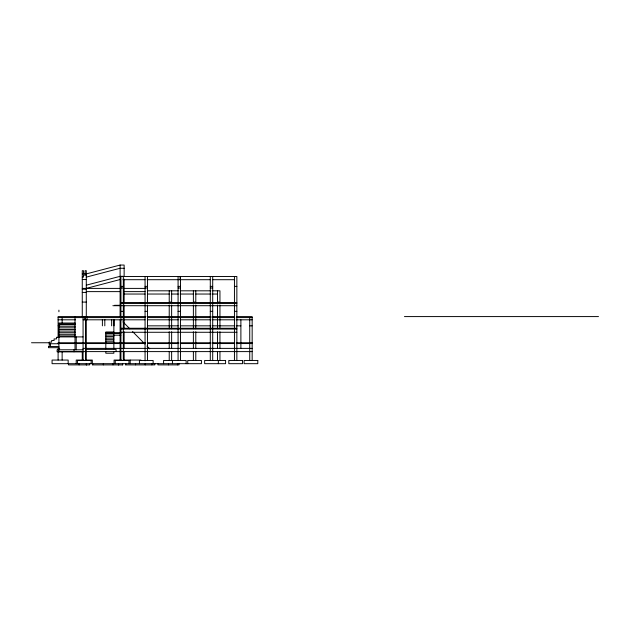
<?xml version="1.0" encoding="UTF-8"?>
<svg xmlns="http://www.w3.org/2000/svg" width="630" height="630" viewBox="0 0 630 630"><rect width="100%" height="100%" fill="white"/><g stroke="black" fill="none" stroke-linecap="round" stroke-linejoin="round"><path stroke-width="0.94" d="M86.286 285.177L120.102 276.318L124.134 276.318L124.134 265.049L120.102 265.049L86.286 273.908L82.262 273.908M86.286 277.129L120.102 268.27L124.134 268.27M86.286 288.398L120.102 279.539M140.34 302.707L145.065 302.487M86.286 275.113L83.467 275.113L83.467 277.129L82.262 277.129M82.262 279.539L86.286 279.539M122.921 279.704L145.065 279.704M147.081 279.704L210.286 279.704M212.704 279.704L234.447 279.704M120.913 286.382L123.322 286.382M145.065 286.382L147.483 286.382M178.077 286.382L180.495 286.382M210.286 286.382L212.704 286.382M234.447 286.382L236.856 286.382M120.913 287.997L123.322 287.997M145.065 287.997L147.483 287.997M178.077 287.997L180.495 287.997M210.286 287.997L212.704 287.997M82.262 288.398L120.102 288.398M124.134 288.398L145.065 288.398M82.262 289.202L86.286 289.202M147.483 290.816L178.251 290.816M180.148 290.816L210.916 290.816M212.806 290.816L219.949 290.816L219.949 302.085L217.531 302.085L217.531 290.816M86.286 291.619L120.102 291.619M124.134 291.619L145.065 291.619M82.262 292.422L86.286 292.422M124.134 294.037L145.065 294.037M147.483 294.037L169.226 294.037M171.636 294.037L178.251 294.037M180.148 294.037L193.379 294.037M195.796 294.037L210.916 294.037M212.806 294.037L217.531 294.037M82.262 302.085L86.286 302.085M120.913 302.487L236.856 302.487M120.913 303.495L236.856 303.495M114.518 305.306L120.913 305.306M112.857 305.707L236.856 305.707M120.913 311.346L123.322 311.346M145.065 311.346L147.483 311.346M178.077 311.346L180.495 311.346M210.286 311.346L212.704 311.346M234.447 311.346L236.856 311.346M145.561 316.583L58.102 316.583L58.102 337.601M147.05 316.583L211.066 316.583M212.861 316.583L234.549 316.583M236.439 316.583L252.157 316.583L252.157 360.462M404.444 316.583L598.5 316.583M58.102 317.583L145.561 317.583M147.483 317.583L211.066 317.583M212.806 317.583L234.549 317.583M236.289 317.583L252.157 317.583M58.102 319.804L75.553 319.804M83.066 319.804L145.065 319.804M147.483 319.804L178.251 319.804M180.148 319.804L210.916 319.804M212.806 319.804L234.368 319.804M236.124 319.804L252.157 319.804M75.261 323.025L58.913 323.025L58.913 351.808M58.913 324.025L75.167 324.025M58.913 324.631L75.261 324.631M58.102 325.844L59.716 325.844M147.483 325.844L178.251 325.844M180.148 325.844L210.916 325.844M212.806 325.844L234.226 325.844M236.124 325.844L240.888 325.844M249.74 325.844L252.157 325.844M58.913 326.245L75.261 326.245M58.913 327.852L75.261 327.852M120.913 328.254L236.856 328.254M120.913 329.057L236.856 329.057M58.913 329.466L75.261 329.466M58.913 331.073L75.261 331.073M113.865 331.963L105.816 331.963L105.816 348.792M120.913 332.278L236.856 332.278M58.913 332.687L75.261 332.687M105.816 332.963L120.913 332.963M105.816 333.152L120.913 333.152M105.816 333.498L113.865 333.498M58.913 334.294L75.261 334.294M105.816 335.034L113.865 335.034M113.865 335.184L120.913 335.184M58.913 335.908L75.261 335.908M105.816 336.57L113.865 336.57M83.066 336.908L58.913 336.908L59.299 337.152M58.913 337.302L56.495 337.302L56.495 338.916L54.078 338.916L54.078 340.523L51.66 340.523L51.66 342.137L49.25 342.137L49.25 346.484M105.816 338.113L113.865 338.113M105.816 339.649L113.865 339.649M105.816 341.184L113.865 341.184M31.5 342.752L49.55 342.752M145.294 342.752L58.102 342.752L58.102 343.555L145.333 343.555M147.483 342.752L178.251 342.752M180.148 342.752L210.916 342.752M212.806 342.752L234.368 342.752M236.289 342.752L252.157 342.752M147.483 343.555L178.251 343.555M180.148 343.555L210.916 343.555M212.806 343.555L234.368 343.555M236.289 343.555L252.157 343.555M49.25 343.744L58.913 343.744M58.913 346.484L48.486 346.484L48.486 347.689L58.913 347.689M59.716 348.382L58.102 348.382L58.102 349.996M83.066 348.382L85.483 348.382M86.286 348.382L120.251 348.382M120.913 348.382L252.157 348.382M86.129 349.39L116.078 349.39L116.078 351.603M83.066 349.792L57.102 349.792L57.102 351.808L83.066 351.808M85.483 351.603L58.102 351.603L58.102 360.061M86.129 351.603L120.251 351.603M120.913 351.603L252.157 351.603M83.869 360.061L76.222 360.061L76.222 363.683M85.696 360.061L92.326 360.061L92.326 363.683M121.645 360.061L114.069 360.061L114.069 363.683M123.535 360.061L140.931 360.061M92.657 364.888L122.732 364.888M125.787 364.888L154.83 364.888L154.886 363.683M122.968 321.875L129.819 328.789M132.56 331.553L144.9 344.004M146.955 346.075L149.696 348.839M249.74 317.583L249.74 360.462M240.888 319.804L240.888 348.382M236.856 360.462L236.856 276.483L120.913 276.483L120.913 360.462M234.447 276.483L234.447 302.487M234.447 303.495L234.447 360.462M219.949 304.983L219.949 316.583M219.949 317.583L219.949 328.781M219.949 331.719L219.949 348.382M219.949 351.603L219.949 360.462M218.342 360.462L218.342 363.683M217.531 304.983L217.531 316.583M217.531 317.583L217.531 328.781M217.531 331.719L217.531 348.382M217.531 351.603L217.531 360.462M212.704 276.483L212.704 360.462M210.286 276.483L210.286 360.462M195.796 290.816L195.796 302.085L193.379 302.085L193.379 290.816M195.796 304.983L195.796 316.583M195.796 317.583L195.796 328.781M195.796 331.719L195.796 348.382M195.796 351.603L195.796 360.462M193.379 304.983L193.379 316.583M193.379 317.583L193.379 328.781M193.379 331.719L193.379 348.382M193.379 351.603L193.379 360.462M187.74 363.683L187.74 360.462L201.427 360.462L201.427 363.683L52.07 363.683L52.07 360.061L68.166 360.061L68.166 363.683M186.133 363.683L186.133 360.462L163.587 360.462L163.587 363.683M180.495 276.483L180.495 360.462M180.093 276.483L180.093 279.704M179.03 363.683L179.03 364.888L157.933 364.888L157.933 363.683M178.077 276.483L178.077 302.487M178.077 303.495L178.077 360.462M177.424 363.683L177.424 364.888M172.439 360.462L172.439 363.683M171.636 290.816L171.636 302.085L169.226 302.085L169.226 290.816M171.636 304.983L171.636 316.583M171.636 317.583L171.636 328.781M171.636 331.719L171.636 348.382M171.636 351.603L171.636 360.462M169.226 304.983L169.226 316.583M169.226 317.583L169.226 328.781M169.226 331.719L169.226 348.382M169.226 351.603L169.226 360.462M168.486 363.683L168.486 364.888M153.121 363.683L153.121 360.462L139.427 360.462L139.427 363.683M151.885 363.683L151.885 364.888M147.483 276.483L147.483 302.487M147.483 304.983L147.483 360.462M145.223 363.683L145.223 364.888M145.065 276.483L145.065 360.864M135.56 363.683L135.56 364.888M130.174 360.061L130.174 363.683M128.961 363.683L128.961 360.462L115.274 360.462L115.274 363.683M125.724 363.683L125.724 364.888M124.134 279.106L124.134 302.085M124.134 304.983L124.134 316.583M124.134 317.583L124.134 328.781M124.134 331.719L124.134 348.382M124.134 351.603L124.134 360.061M123.464 316.583L123.464 317.583M123.322 276.483L123.322 302.487M123.322 303.495L123.322 360.462M122.669 363.683L122.669 364.888M120.574 279.712L120.574 288.469M120.574 291.383L120.574 302.085M120.102 265.049L120.102 316.583M120.102 319.804L120.102 360.061M118.605 363.605L118.605 364.888M118.495 363.683L118.495 364.888M114.069 319.418L114.069 325.844M113.865 319.52L113.865 348.792M113.865 351.611L113.865 353.225L105.816 353.225L105.816 351.611M113.006 363.683L113.006 364.888M111.652 319.418L111.652 325.844M104.808 319.418L104.808 325.844M103.344 363.683L103.344 364.888M102.391 319.418L102.391 325.844M92.712 363.683L92.712 364.888M91.122 363.683L91.122 360.462L77.427 360.462L77.427 363.683M89.657 363.683L89.657 364.888L68.497 364.888L68.56 363.683M87.09 316.583L87.09 319.804M86.507 363.683L86.546 364.888M86.341 363.683L86.341 364.888M86.286 316.583L86.286 270.687L85.082 270.687L85.082 273.908M86.286 319.804L86.286 360.061M85.483 316.583L85.483 360.462M84.68 316.583L84.68 319.804M83.467 273.908L83.467 270.687L82.262 270.687L82.262 316.583M83.066 316.583L83.066 360.462M82.262 351.603L82.262 360.061M79.104 363.683L79.104 364.888M76.222 336.908L76.222 349.792M75.017 316.583L75.017 349.792M74.009 349.792L74.009 351.808M62.134 317.583L62.134 323.253M62.134 351.603L62.134 360.061M58.913 310.141L58.913 311.748M50.455 343.744L50.455 346.484M225.587 360.462L204.648 360.462L204.648 363.683L225.587 363.683L225.587 360.462M242.511 360.462L228.816 360.462L228.816 363.683L242.511 363.683L242.511 360.462M257.796 360.462L244.101 360.462L244.101 363.683L257.796 363.683L257.796 360.462"/></g></svg>
